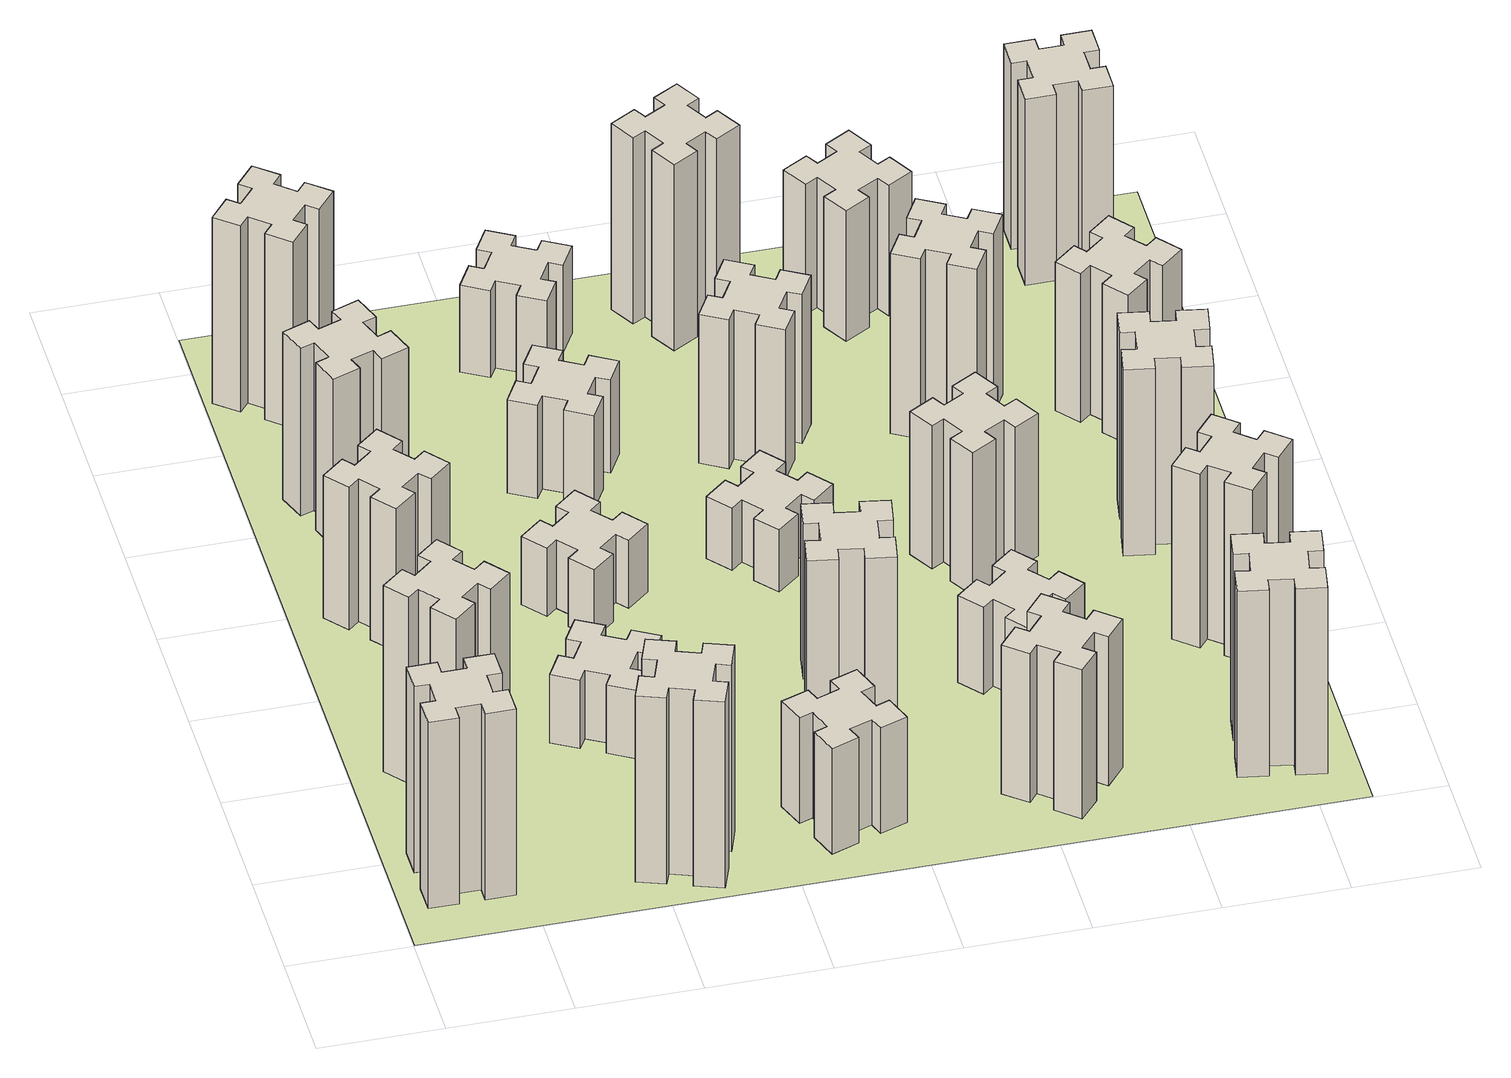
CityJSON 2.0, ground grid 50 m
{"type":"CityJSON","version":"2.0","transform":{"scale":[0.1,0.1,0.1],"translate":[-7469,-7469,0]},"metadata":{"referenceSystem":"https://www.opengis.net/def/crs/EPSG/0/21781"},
"CityObjects":{
"building1":{"type":"Building","attributes":{"class":"1000","function":"1000","usage":"1000","yearOfConstruction":2016,"roofType":"1000","measuredHeight":90,"storeysAboveGround":30,"storeysBelowGround":0},"geometry":[{"type":"Solid","lod":"1","boundaries":[[[[0,1,2,3,4,5,6,7,8,9,10,11,12,13,14,15,16,17,18,19]],[[17,16,20,21]],[[16,15,22,20]],[[15,14,23,22]],[[14,13,24,23]],[[13,12,25,24]],[[12,11,26,25]],[[11,10,27,26]],[[10,9,28,27]],[[9,8,29,28]],[[8,7,30,29]],[[7,6,31,30]],[[6,5,32,31]],[[5,4,33,32]],[[4,3,34,33]],[[3,2,35,34]],[[2,1,36,35]],[[1,0,37,36]],[[0,19,38,37]],[[19,18,39,38]],[[18,17,21,39]],[[24,25,26,27,28,29,30,31,32,33,34,35,36,37,38,39,21,20,22,23]]]]}]},
"building2":{"type":"Building","attributes":{"class":"1000","function":"1000","usage":"1000","yearOfConstruction":2016,"roofType":"1000","measuredHeight":90,"storeysAboveGround":30,"storeysBelowGround":0},"geometry":[{"type":"Solid","lod":"1","boundaries":[[[[40,41,42,43,44,45,46,47,48,49,50,51,52,53,54,55,56,57,58,59]],[[57,56,60,61]],[[56,55,62,60]],[[55,54,63,62]],[[54,53,64,63]],[[53,52,65,64]],[[52,51,66,65]],[[51,50,67,66]],[[50,49,68,67]],[[49,48,69,68]],[[48,47,70,69]],[[47,46,71,70]],[[46,45,72,71]],[[45,44,73,72]],[[44,43,74,73]],[[43,42,75,74]],[[42,41,76,75]],[[41,40,77,76]],[[40,59,78,77]],[[59,58,79,78]],[[58,57,61,79]],[[64,65,66,67,68,69,70,71,72,73,74,75,76,77,78,79,61,60,62,63]]]]}]},
"building3":{"type":"Building","attributes":{"class":"1000","function":"1000","usage":"1000","yearOfConstruction":2016,"roofType":"1000","measuredHeight":69,"storeysAboveGround":30,"storeysBelowGround":0},"geometry":[{"type":"Solid","lod":"1","boundaries":[[[[80,81,82,83,84,85,86,87,88,89,90,91,92,93,94,95,96,97,98,99]],[[97,96,100,101]],[[96,95,102,100]],[[95,94,103,102]],[[94,93,104,103]],[[93,92,105,104]],[[92,91,106,105]],[[91,90,107,106]],[[90,89,108,107]],[[89,88,109,108]],[[88,87,110,109]],[[87,86,111,110]],[[86,85,112,111]],[[85,84,113,112]],[[84,83,114,113]],[[83,82,115,114]],[[82,81,116,115]],[[81,80,117,116]],[[80,99,118,117]],[[99,98,119,118]],[[98,97,101,119]],[[104,105,106,107,108,109,110,111,112,113,114,115,116,117,118,119,101,100,102,103]]]]}]},
"building4":{"type":"Building","attributes":{"class":"1000","function":"1000","usage":"1000","yearOfConstruction":2016,"roofType":"1000","measuredHeight":81,"storeysAboveGround":30,"storeysBelowGround":0},"geometry":[{"type":"Solid","lod":"1","boundaries":[[[[120,121,122,123,124,125,126,127,128,129,130,131,132,133,134,135,136,137,138,139]],[[137,136,140,141]],[[136,135,142,140]],[[135,134,143,142]],[[134,133,144,143]],[[133,132,145,144]],[[132,131,146,145]],[[131,130,147,146]],[[130,129,148,147]],[[129,128,149,148]],[[128,127,150,149]],[[127,126,151,150]],[[126,125,152,151]],[[125,124,153,152]],[[124,123,154,153]],[[123,122,155,154]],[[122,121,156,155]],[[121,120,157,156]],[[120,139,158,157]],[[139,138,159,158]],[[138,137,141,159]],[[144,145,146,147,148,149,150,151,152,153,154,155,156,157,158,159,141,140,142,143]]]]}]},
"building5":{"type":"Building","attributes":{"class":"1000","function":"1000","usage":"1000","yearOfConstruction":2016,"roofType":"1000","measuredHeight":90,"storeysAboveGround":30,"storeysBelowGround":0},"geometry":[{"type":"Solid","lod":"1","boundaries":[[[[160,161,162,163,164,165,166,167,168,169,170,171,172,173,174,175,176,177,178,179]],[[177,176,180,181]],[[176,175,182,180]],[[175,174,183,182]],[[174,173,184,183]],[[173,172,185,184]],[[172,171,186,185]],[[171,170,187,186]],[[170,169,188,187]],[[169,168,189,188]],[[168,167,190,189]],[[167,166,191,190]],[[166,165,192,191]],[[165,164,193,192]],[[164,163,194,193]],[[163,162,195,194]],[[162,161,196,195]],[[161,160,197,196]],[[160,179,198,197]],[[179,178,199,198]],[[178,177,181,199]],[[184,185,186,187,188,189,190,191,192,193,194,195,196,197,198,199,181,180,182,183]]]]}]},
"building6":{"type":"Building","attributes":{"class":"1000","function":"1000","usage":"1000","yearOfConstruction":2016,"roofType":"1000","measuredHeight":90,"storeysAboveGround":30,"storeysBelowGround":0},"geometry":[{"type":"Solid","lod":"1","boundaries":[[[[200,201,202,203,204,205,206,207,208,209,210,211,212,213,214,215,216,217,218,219]],[[217,216,220,221]],[[216,215,222,220]],[[215,214,223,222]],[[214,213,224,223]],[[213,212,225,224]],[[212,211,226,225]],[[211,210,227,226]],[[210,209,228,227]],[[209,208,229,228]],[[208,207,230,229]],[[207,206,231,230]],[[206,205,232,231]],[[205,204,233,232]],[[204,203,234,233]],[[203,202,235,234]],[[202,201,236,235]],[[201,200,237,236]],[[200,219,238,237]],[[219,218,239,238]],[[218,217,221,239]],[[224,225,226,227,228,229,230,231,232,233,234,235,236,237,238,239,221,220,222,223]]]]}]},
"building7":{"type":"Building","attributes":{"class":"1000","function":"1000","usage":"1000","yearOfConstruction":2016,"roofType":"1000","measuredHeight":33,"storeysAboveGround":30,"storeysBelowGround":0},"geometry":[{"type":"Solid","lod":"1","boundaries":[[[[240,241,242,243,244,245,246,247,248,249,250,251,252,253,254,255,256,257,258,259]],[[257,256,260,261]],[[256,255,262,260]],[[255,254,263,262]],[[254,253,264,263]],[[253,252,265,264]],[[252,251,266,265]],[[251,250,267,266]],[[250,249,268,267]],[[249,248,269,268]],[[248,247,270,269]],[[247,246,271,270]],[[246,245,272,271]],[[245,244,273,272]],[[244,243,274,273]],[[243,242,275,274]],[[242,241,276,275]],[[241,240,277,276]],[[240,259,278,277]],[[259,258,279,278]],[[258,257,261,279]],[[264,265,266,267,268,269,270,271,272,273,274,275,276,277,278,279,261,260,262,263]]]]}]},
"building8":{"type":"Building","attributes":{"class":"1000","function":"1000","usage":"1000","yearOfConstruction":2016,"roofType":"1000","measuredHeight":33,"storeysAboveGround":30,"storeysBelowGround":0},"geometry":[{"type":"Solid","lod":"1","boundaries":[[[[280,281,282,283,284,285,286,287,288,289,290,291,292,293,294,295,296,297,298,299]],[[297,296,300,301]],[[296,295,302,300]],[[295,294,303,302]],[[294,293,304,303]],[[293,292,305,304]],[[292,291,306,305]],[[291,290,307,306]],[[290,289,308,307]],[[289,288,309,308]],[[288,287,310,309]],[[287,286,311,310]],[[286,285,312,311]],[[285,284,313,312]],[[284,283,314,313]],[[283,282,315,314]],[[282,281,316,315]],[[281,280,317,316]],[[280,299,318,317]],[[299,298,319,318]],[[298,297,301,319]],[[304,305,306,307,308,309,310,311,312,313,314,315,316,317,318,319,301,300,302,303]]]]}]},
"building9":{"type":"Building","attributes":{"class":"1000","function":"1000","usage":"1000","yearOfConstruction":2016,"roofType":"1000","measuredHeight":51,"storeysAboveGround":30,"storeysBelowGround":0},"geometry":[{"type":"Solid","lod":"1","boundaries":[[[[320,321,322,323,324,325,326,327,328,329,330,331,332,333,334,335,336,337,338,339]],[[337,336,340,341]],[[336,335,342,340]],[[335,334,343,342]],[[334,333,344,343]],[[333,332,345,344]],[[332,331,346,345]],[[331,330,347,346]],[[330,329,348,347]],[[329,328,349,348]],[[328,327,350,349]],[[327,326,351,350]],[[326,325,352,351]],[[325,324,353,352]],[[324,323,354,353]],[[323,322,355,354]],[[322,321,356,355]],[[321,320,357,356]],[[320,339,358,357]],[[339,338,359,358]],[[338,337,341,359]],[[344,345,346,347,348,349,350,351,352,353,354,355,356,357,358,359,341,340,342,343]]]]}]},
"building10":{"type":"Building","attributes":{"class":"1000","function":"1000","usage":"1000","yearOfConstruction":2016,"roofType":"1000","measuredHeight":45,"storeysAboveGround":30,"storeysBelowGround":0},"geometry":[{"type":"Solid","lod":"1","boundaries":[[[[360,361,362,363,364,365,366,367,368,369,370,371,372,373,374,375,376,377,378,379]],[[377,376,380,381]],[[376,375,382,380]],[[375,374,383,382]],[[374,373,384,383]],[[373,372,385,384]],[[372,371,386,385]],[[371,370,387,386]],[[370,369,388,387]],[[369,368,389,388]],[[368,367,390,389]],[[367,366,391,390]],[[366,365,392,391]],[[365,364,393,392]],[[364,363,394,393]],[[363,362,395,394]],[[362,361,396,395]],[[361,360,397,396]],[[360,379,398,397]],[[379,378,399,398]],[[378,377,381,399]],[[384,385,386,387,388,389,390,391,392,393,394,395,396,397,398,399,381,380,382,383]]]]}]},
"building11":{"type":"Building","attributes":{"class":"1000","function":"1000","usage":"1000","yearOfConstruction":2016,"roofType":"1000","measuredHeight":42,"storeysAboveGround":30,"storeysBelowGround":0},"geometry":[{"type":"Solid","lod":"1","boundaries":[[[[400,401,402,403,404,405,406,407,408,409,410,411,412,413,414,415,416,417,418,419]],[[417,416,420,421]],[[416,415,422,420]],[[415,414,423,422]],[[414,413,424,423]],[[413,412,425,424]],[[412,411,426,425]],[[411,410,427,426]],[[410,409,428,427]],[[409,408,429,428]],[[408,407,430,429]],[[407,406,431,430]],[[406,405,432,431]],[[405,404,433,432]],[[404,403,434,433]],[[403,402,435,434]],[[402,401,436,435]],[[401,400,437,436]],[[400,419,438,437]],[[419,418,439,438]],[[418,417,421,439]],[[424,425,426,427,428,429,430,431,432,433,434,435,436,437,438,439,421,420,422,423]]]]}]},
"building12":{"type":"Building","attributes":{"class":"1000","function":"1000","usage":"1000","yearOfConstruction":2016,"roofType":"1000","measuredHeight":75,"storeysAboveGround":30,"storeysBelowGround":0},"geometry":[{"type":"Solid","lod":"1","boundaries":[[[[440,441,442,443,444,445,446,447,448,449,450,451,452,453,454,455,456,457,458,459]],[[457,456,460,461]],[[456,455,462,460]],[[455,454,463,462]],[[454,453,464,463]],[[453,452,465,464]],[[452,451,466,465]],[[451,450,467,466]],[[450,449,468,467]],[[449,448,469,468]],[[448,447,470,469]],[[447,446,471,470]],[[446,445,472,471]],[[445,444,473,472]],[[444,443,474,473]],[[443,442,475,474]],[[442,441,476,475]],[[441,440,477,476]],[[440,459,478,477]],[[459,458,479,478]],[[458,457,461,479]],[[464,465,466,467,468,469,470,471,472,473,474,475,476,477,478,479,461,460,462,463]]]]}]},
"building13":{"type":"Building","attributes":{"class":"1000","function":"1000","usage":"1000","yearOfConstruction":2016,"roofType":"1000","measuredHeight":30,"storeysAboveGround":30,"storeysBelowGround":0},"geometry":[{"type":"Solid","lod":"1","boundaries":[[[[480,481,482,483,484,485,486,487,488,489,490,491,492,493,494,495,496,497,498,499]],[[497,496,500,501]],[[496,495,502,500]],[[495,494,503,502]],[[494,493,504,503]],[[493,492,505,504]],[[492,491,506,505]],[[491,490,507,506]],[[490,489,508,507]],[[489,488,509,508]],[[488,487,510,509]],[[487,486,511,510]],[[486,485,512,511]],[[485,484,513,512]],[[484,483,514,513]],[[483,482,515,514]],[[482,481,516,515]],[[481,480,517,516]],[[480,499,518,517]],[[499,498,519,518]],[[498,497,501,519]],[[504,505,506,507,508,509,510,511,512,513,514,515,516,517,518,519,501,500,502,503]]]]}]},
"building14":{"type":"Building","attributes":{"class":"1000","function":"1000","usage":"1000","yearOfConstruction":2016,"roofType":"1000","measuredHeight":72,"storeysAboveGround":30,"storeysBelowGround":0},"geometry":[{"type":"Solid","lod":"1","boundaries":[[[[520,521,522,523,524,525,526,527,528,529,530,531,532,533,534,535,536,537,538,539]],[[537,536,540,541]],[[536,535,542,540]],[[535,534,543,542]],[[534,533,544,543]],[[533,532,545,544]],[[532,531,546,545]],[[531,530,547,546]],[[530,529,548,547]],[[529,528,549,548]],[[528,527,550,549]],[[527,526,551,550]],[[526,525,552,551]],[[525,524,553,552]],[[524,523,554,553]],[[523,522,555,554]],[[522,521,556,555]],[[521,520,557,556]],[[520,539,558,557]],[[539,538,559,558]],[[538,537,541,559]],[[544,545,546,547,548,549,550,551,552,553,554,555,556,557,558,559,541,540,542,543]]]]}]},
"building15":{"type":"Building","attributes":{"class":"1000","function":"1000","usage":"1000","yearOfConstruction":2016,"roofType":"1000","measuredHeight":72,"storeysAboveGround":30,"storeysBelowGround":0},"geometry":[{"type":"Solid","lod":"1","boundaries":[[[[560,561,562,563,564,565,566,567,568,569,570,571,572,573,574,575,576,577,578,579]],[[577,576,580,581]],[[576,575,582,580]],[[575,574,583,582]],[[574,573,584,583]],[[573,572,585,584]],[[572,571,586,585]],[[571,570,587,586]],[[570,569,588,587]],[[569,568,589,588]],[[568,567,590,589]],[[567,566,591,590]],[[566,565,592,591]],[[565,564,593,592]],[[564,563,594,593]],[[563,562,595,594]],[[562,561,596,595]],[[561,560,597,596]],[[560,579,598,597]],[[579,578,599,598]],[[578,577,581,599]],[[584,585,586,587,588,589,590,591,592,593,594,595,596,597,598,599,581,580,582,583]]]]}]},
"building16":{"type":"Building","attributes":{"class":"1000","function":"1000","usage":"1000","yearOfConstruction":2016,"roofType":"1000","measuredHeight":90,"storeysAboveGround":30,"storeysBelowGround":0},"geometry":[{"type":"Solid","lod":"1","boundaries":[[[[600,601,602,603,604,605,606,607,608,609,610,611,612,613,614,615,616,617,618,619]],[[617,616,620,621]],[[616,615,622,620]],[[615,614,623,622]],[[614,613,624,623]],[[613,612,625,624]],[[612,611,626,625]],[[611,610,627,626]],[[610,609,628,627]],[[609,608,629,628]],[[608,607,630,629]],[[607,606,631,630]],[[606,605,632,631]],[[605,604,633,632]],[[604,603,634,633]],[[603,602,635,634]],[[602,601,636,635]],[[601,600,637,636]],[[600,619,638,637]],[[619,618,639,638]],[[618,617,621,639]],[[624,625,626,627,628,629,630,631,632,633,634,635,636,637,638,639,621,620,622,623]]]]}]},
"building17":{"type":"Building","attributes":{"class":"1000","function":"1000","usage":"1000","yearOfConstruction":2016,"roofType":"1000","measuredHeight":42,"storeysAboveGround":30,"storeysBelowGround":0},"geometry":[{"type":"Solid","lod":"1","boundaries":[[[[640,641,642,643,644,645,646,647,648,649,650,651,652,653,654,655,656,657,658,659]],[[657,656,660,661]],[[656,655,662,660]],[[655,654,663,662]],[[654,653,664,663]],[[653,652,665,664]],[[652,651,666,665]],[[651,650,667,666]],[[650,649,668,667]],[[649,648,669,668]],[[648,647,670,669]],[[647,646,671,670]],[[646,645,672,671]],[[645,644,673,672]],[[644,643,674,673]],[[643,642,675,674]],[[642,641,676,675]],[[641,640,677,676]],[[640,659,678,677]],[[659,658,679,678]],[[658,657,661,679]],[[664,665,666,667,668,669,670,671,672,673,674,675,676,677,678,679,661,660,662,663]]]]}]},
"building18":{"type":"Building","attributes":{"class":"1000","function":"1000","usage":"1000","yearOfConstruction":2016,"roofType":"1000","measuredHeight":69,"storeysAboveGround":30,"storeysBelowGround":0},"geometry":[{"type":"Solid","lod":"1","boundaries":[[[[680,681,682,683,684,685,686,687,688,689,690,691,692,693,694,695,696,697,698,699]],[[697,696,700,701]],[[696,695,702,700]],[[695,694,703,702]],[[694,693,704,703]],[[693,692,705,704]],[[692,691,706,705]],[[691,690,707,706]],[[690,689,708,707]],[[689,688,709,708]],[[688,687,710,709]],[[687,686,711,710]],[[686,685,712,711]],[[685,684,713,712]],[[684,683,714,713]],[[683,682,715,714]],[[682,681,716,715]],[[681,680,717,716]],[[680,699,718,717]],[[699,698,719,718]],[[698,697,701,719]],[[704,705,706,707,708,709,710,711,712,713,714,715,716,717,718,719,701,700,702,703]]]]}]},
"building19":{"type":"Building","attributes":{"class":"1000","function":"1000","usage":"1000","yearOfConstruction":2016,"roofType":"1000","measuredHeight":87,"storeysAboveGround":30,"storeysBelowGround":0},"geometry":[{"type":"Solid","lod":"1","boundaries":[[[[720,721,722,723,724,725,726,727,728,729,730,731,732,733,734,735,736,737,738,739]],[[737,736,740,741]],[[736,735,742,740]],[[735,734,743,742]],[[734,733,744,743]],[[733,732,745,744]],[[732,731,746,745]],[[731,730,747,746]],[[730,729,748,747]],[[729,728,749,748]],[[728,727,750,749]],[[727,726,751,750]],[[726,725,752,751]],[[725,724,753,752]],[[724,723,754,753]],[[723,722,755,754]],[[722,721,756,755]],[[721,720,757,756]],[[720,739,758,757]],[[739,738,759,758]],[[738,737,741,759]],[[744,745,746,747,748,749,750,751,752,753,754,755,756,757,758,759,741,740,742,743]]]]}]},
"building20":{"type":"Building","attributes":{"class":"1000","function":"1000","usage":"1000","yearOfConstruction":2016,"roofType":"1000","measuredHeight":63,"storeysAboveGround":30,"storeysBelowGround":0},"geometry":[{"type":"Solid","lod":"1","boundaries":[[[[760,761,762,763,764,765,766,767,768,769,770,771,772,773,774,775,776,777,778,779]],[[777,776,780,781]],[[776,775,782,780]],[[775,774,783,782]],[[774,773,784,783]],[[773,772,785,784]],[[772,771,786,785]],[[771,770,787,786]],[[770,769,788,787]],[[769,768,789,788]],[[768,767,790,789]],[[767,766,791,790]],[[766,765,792,791]],[[765,764,793,792]],[[764,763,794,793]],[[763,762,795,794]],[[762,761,796,795]],[[761,760,797,796]],[[760,779,798,797]],[[779,778,799,798]],[[778,777,781,799]],[[784,785,786,787,788,789,790,791,792,793,794,795,796,797,798,799,781,780,782,783]]]]}]},
"building21":{"type":"Building","attributes":{"class":"1000","function":"1000","usage":"1000","yearOfConstruction":2016,"roofType":"1000","measuredHeight":90,"storeysAboveGround":30,"storeysBelowGround":0},"geometry":[{"type":"Solid","lod":"1","boundaries":[[[[800,801,802,803,804,805,806,807,808,809,810,811,812,813,814,815,816,817,818,819]],[[817,816,820,821]],[[816,815,822,820]],[[815,814,823,822]],[[814,813,824,823]],[[813,812,825,824]],[[812,811,826,825]],[[811,810,827,826]],[[810,809,828,827]],[[809,808,829,828]],[[808,807,830,829]],[[807,806,831,830]],[[806,805,832,831]],[[805,804,833,832]],[[804,803,834,833]],[[803,802,835,834]],[[802,801,836,835]],[[801,800,837,836]],[[800,819,838,837]],[[819,818,839,838]],[[818,817,821,839]],[[824,825,826,827,828,829,830,831,832,833,834,835,836,837,838,839,821,820,822,823]]]]}]},
"building22":{"type":"Building","attributes":{"class":"1000","function":"1000","usage":"1000","yearOfConstruction":2016,"roofType":"1000","measuredHeight":84,"storeysAboveGround":30,"storeysBelowGround":0},"geometry":[{"type":"Solid","lod":"1","boundaries":[[[[840,841,842,843,844,845,846,847,848,849,850,851,852,853,854,855,856,857,858,859]],[[857,856,860,861]],[[856,855,862,860]],[[855,854,863,862]],[[854,853,864,863]],[[853,852,865,864]],[[852,851,866,865]],[[851,850,867,866]],[[850,849,868,867]],[[849,848,869,868]],[[848,847,870,869]],[[847,846,871,870]],[[846,845,872,871]],[[845,844,873,872]],[[844,843,874,873]],[[843,842,875,874]],[[842,841,876,875]],[[841,840,877,876]],[[840,859,878,877]],[[859,858,879,878]],[[858,857,861,879]],[[864,865,866,867,868,869,870,871,872,873,874,875,876,877,878,879,861,860,862,863]]]]}]},
"building23":{"type":"Building","attributes":{"class":"1000","function":"1000","usage":"1000","yearOfConstruction":2016,"roofType":"1000","measuredHeight":90,"storeysAboveGround":30,"storeysBelowGround":0},"geometry":[{"type":"Solid","lod":"1","boundaries":[[[[880,881,882,883,884,885,886,887,888,889,890,891,892,893,894,895,896,897,898,899]],[[897,896,900,901]],[[896,895,902,900]],[[895,894,903,902]],[[894,893,904,903]],[[893,892,905,904]],[[892,891,906,905]],[[891,890,907,906]],[[890,889,908,907]],[[889,888,909,908]],[[888,887,910,909]],[[887,886,911,910]],[[886,885,912,911]],[[885,884,913,912]],[[884,883,914,913]],[[883,882,915,914]],[[882,881,916,915]],[[881,880,917,916]],[[880,899,918,917]],[[899,898,919,918]],[[898,897,901,919]],[[904,905,906,907,908,909,910,911,912,913,914,915,916,917,918,919,901,900,902,903]]]]}]},
"building24":{"type":"Building","attributes":{"class":"1000","function":"1000","usage":"1000","yearOfConstruction":2016,"roofType":"1000","measuredHeight":72,"storeysAboveGround":30,"storeysBelowGround":0},"geometry":[{"type":"Solid","lod":"1","boundaries":[[[[920,921,922,923,924,925,926,927,928,929,930,931,932,933,934,935,936,937,938,939]],[[937,936,940,941]],[[936,935,942,940]],[[935,934,943,942]],[[934,933,944,943]],[[933,932,945,944]],[[932,931,946,945]],[[931,930,947,946]],[[930,929,948,947]],[[929,928,949,948]],[[928,927,950,949]],[[927,926,951,950]],[[926,925,952,951]],[[925,924,953,952]],[[924,923,954,953]],[[923,922,955,954]],[[922,921,956,955]],[[921,920,957,956]],[[920,939,958,957]],[[939,938,959,958]],[[938,937,941,959]],[[944,945,946,947,948,949,950,951,952,953,954,955,956,957,958,959,941,940,942,943]]]]}]},
"building25":{"type":"Building","attributes":{"class":"1000","function":"1000","usage":"1000","yearOfConstruction":2016,"roofType":"1000","measuredHeight":90,"storeysAboveGround":30,"storeysBelowGround":0},"geometry":[{"type":"Solid","lod":"1","boundaries":[[[[960,961,962,963,964,965,966,967,968,969,970,971,972,973,974,975,976,977,978,979]],[[977,976,980,981]],[[976,975,982,980]],[[975,974,983,982]],[[974,973,984,983]],[[973,972,985,984]],[[972,971,986,985]],[[971,970,987,986]],[[970,969,988,987]],[[969,968,989,988]],[[968,967,990,989]],[[967,966,991,990]],[[966,965,992,991]],[[965,964,993,992]],[[964,963,994,993]],[[963,962,995,994]],[[962,961,996,995]],[[961,960,997,996]],[[960,979,998,997]],[[979,978,999,998]],[[978,977,981,999]],[[984,985,986,987,988,989,990,991,992,993,994,995,996,997,998,999,981,980,982,983]]]]}]},
"landuse1":{"type":"LandUse","attributes":{"name":"plot1","function":"1010"},"geometry":[{"type":"MultiSurface","lod":"1","boundaries":[[[1000,1001,1002,1003]]]}]}
},
"vertices":[
[165,425,0],[165,325,0],[105,325,0],[105,205,0],[225,205,0],[225,265,0],[325,265,0],[325,205,0],[445,205,0],[445,325,0],[385,325,0],[385,425,0],[445,425,0],[445,545,0],[325,545,0],[325,485,0],[225,485,0],[225,545,0],[105,545,0],[105,425,0],[225,485,900],[225,545,900],[325,485,900],[325,545,900],[445,545,900],[445,425,900],[385,425,900],[385,325,900],[445,325,900],[445,205,900],[325,205,900],[325,265,900],[225,265,900],[225,205,900],[105,205,900],[105,325,900],[165,325,900],[165,425,900],[105,425,900],[105,545,900],
[492,1048,0],[427,1124,0],[473,1163,0],[396,1255,0],[304,1178,0],[343,1132,0],[266,1067,0],[228,1113,0],[136,1036,0],[213,944,0],[259,983,0],[323,906,0],[277,868,0],[354,776,0],[446,853,0],[408,899,0],[484,963,0],[523,917,0],[615,994,0],[538,1086,0],[484,963,900],[523,917,900],[408,899,900],[446,853,900],[354,776,900],[277,868,900],[323,906,900],[259,983,900],[213,944,900],[136,1036,900],[228,1113,900],[266,1067,900],[343,1132,900],[304,1178,900],[396,1255,900],[473,1163,900],[427,1124,900],[492,1048,900],[538,1086,900],[615,994,900],
[492,1988,0],[427,2064,0],[473,2103,0],[396,2195,0],[304,2118,0],[343,2072,0],[266,2007,0],[228,2053,0],[136,1976,0],[213,1884,0],[259,1923,0],[323,1846,0],[277,1808,0],[354,1716,0],[446,1793,0],[408,1839,0],[484,1903,0],[523,1857,0],[615,1934,0],[538,2026,0],[484,1903,690],[523,1857,690],[408,1839,690],[446,1793,690],[354,1716,690],[277,1808,690],[323,1846,690],[259,1923,690],[213,1884,690],[136,1976,690],[228,2053,690],[266,2007,690],[343,2072,690],[304,2118,690],[396,2195,690],[473,2103,690],[427,2064,690],[492,1988,690],[538,2026,690],[615,1934,690],
[255,2605,0],[289,2511,0],[233,2490,0],[274,2377,0],[387,2419,0],[366,2475,0],[460,2509,0],[480,2453,0],[593,2494,0],[552,2607,0],[496,2586,0],[462,2680,0],[518,2700,0],[477,2813,0],[364,2772,0],[385,2716,0],[291,2682,0],[270,2738,0],[157,2697,0],[199,2584,0],[291,2682,810],[270,2738,810],[385,2716,810],[364,2772,810],[477,2813,810],[518,2700,810],[462,2680,810],[496,2586,810],[552,2607,810],[593,2494,810],[480,2453,810],[460,2509,810],[366,2475,810],[387,2419,810],[274,2377,810],[233,2490,810],[289,2511,810],[255,2605,810],[199,2584,810],[157,2697,810],
[1029,360,0],[995,266,0],[939,287,0],[897,174,0],[1010,133,0],[1031,189,0],[1125,155,0],[1104,99,0],[1217,57,0],[1258,170,0],[1202,191,0],[1236,285,0],[1292,264,0],[1333,377,0],[1220,418,0],[1200,362,0],[1106,396,0],[1127,452,0],[1014,493,0],[973,380,0],[1106,396,900],[1127,452,900],[1200,362,900],[1220,418,900],[1333,377,900],[1292,264,900],[1236,285,900],[1202,191,900],[1258,170,900],[1217,57,900],[1104,99,900],[1125,155,900],[1031,189,900],[1010,133,900],[897,174,900],[939,287,900],[995,266,900],[1029,360,900],[973,380,900],[1014,493,900],
[384,3387,0],[308,3452,0],[346,3498,0],[254,3575,0],[177,3483,0],[223,3444,0],[159,3368,0],[113,3406,0],[36,3314,0],[128,3237,0],[166,3283,0],[243,3219,0],[204,3173,0],[296,3096,0],[373,3188,0],[327,3226,0],[392,3303,0],[438,3264,0],[515,3356,0],[423,3433,0],[392,3303,900],[438,3264,900],[327,3226,900],[373,3188,900],[296,3096,900],[204,3173,900],[243,3219,900],[166,3283,900],[128,3237,900],[36,3314,900],[113,3406,900],[159,3368,900],[223,3444,900],[177,3483,900],[254,3575,900],[346,3498,900],[308,3452,900],[384,3387,900],[423,3433,900],[515,3356,900],
[1086,1017,0],[1136,1104,0],[1188,1074,0],[1248,1178,0],[1144,1238,0],[1114,1186,0],[1027,1236,0],[1057,1288,0],[953,1348,0],[893,1244,0],[945,1214,0],[895,1127,0],[843,1157,0],[783,1053,0],[887,993,0],[917,1045,0],[1004,995,0],[974,943,0],[1078,883,0],[1138,987,0],[1004,995,330],[974,943,330],[917,1045,330],[887,993,330],[783,1053,330],[843,1157,330],[895,1127,330],[945,1214,330],[893,1244,330],[953,1348,330],[1057,1288,330],[1027,1236,330],[1114,1186,330],[1144,1238,330],[1248,1178,330],[1188,1074,330],[1136,1104,330],[1086,1017,330],[1138,987,330],[1078,883,330],
[1083,1972,0],[1006,1907,0],[968,1953,0],[876,1876,0],[953,1784,0],[999,1823,0],[1063,1746,0],[1017,1708,0],[1094,1616,0],[1186,1693,0],[1148,1739,0],[1224,1803,0],[1263,1757,0],[1355,1834,0],[1278,1926,0],[1232,1888,0],[1167,1964,0],[1213,2003,0],[1136,2095,0],[1044,2018,0],[1167,1964,330],[1213,2003,330],[1232,1888,330],[1278,1926,330],[1355,1834,330],[1263,1757,330],[1224,1803,330],[1148,1739,330],[1186,1693,330],[1094,1616,330],[1017,1708,330],[1063,1746,330],[999,1823,330],[953,1784,330],[876,1876,330],[968,1953,330],[1006,1907,330],[1083,1972,330],[1044,2018,330],[1136,2095,330],
[1765,496,0],[1671,462,0],[1650,518,0],[1537,477,0],[1579,364,0],[1635,385,0],[1669,291,0],[1613,270,0],[1654,157,0],[1767,199,0],[1746,255,0],[1840,289,0],[1860,233,0],[1973,274,0],[1932,387,0],[1876,366,0],[1842,460,0],[1898,480,0],[1857,593,0],[1744,552,0],[1842,460,510],[1898,480,510],[1876,366,510],[1932,387,510],[1973,274,510],[1860,233,510],[1840,289,510],[1746,255,510],[1767,199,510],[1654,157,510],[1613,270,510],[1669,291,510],[1635,385,510],[1579,364,510],[1537,477,510],[1650,518,510],[1671,462,510],[1765,496,510],[1744,552,510],[1857,593,510],
[1117,2525,0],[1204,2475,0],[1174,2423,0],[1278,2363,0],[1338,2467,0],[1286,2497,0],[1336,2584,0],[1388,2554,0],[1448,2658,0],[1344,2718,0],[1314,2666,0],[1227,2716,0],[1257,2768,0],[1153,2828,0],[1093,2724,0],[1145,2694,0],[1095,2607,0],[1043,2637,0],[983,2533,0],[1087,2473,0],[1095,2607,450],[1043,2637,450],[1145,2694,450],[1093,2724,450],[1153,2828,450],[1257,2768,450],[1227,2716,450],[1314,2666,450],[1344,2718,450],[1448,2658,450],[1388,2554,450],[1336,2584,450],[1286,2497,450],[1338,2467,450],[1278,2363,450],[1174,2423,450],[1204,2475,450],[1117,2525,450],[1087,2473,450],[983,2533,450],
[1314,3406,0],[1227,3456,0],[1257,3508,0],[1153,3568,0],[1093,3464,0],[1145,3434,0],[1095,3347,0],[1043,3377,0],[983,3273,0],[1087,3213,0],[1117,3265,0],[1204,3215,0],[1174,3163,0],[1278,3103,0],[1338,3207,0],[1286,3237,0],[1336,3324,0],[1388,3294,0],[1448,3398,0],[1344,3458,0],[1336,3324,420],[1388,3294,420],[1286,3237,420],[1338,3207,420],[1278,3103,420],[1174,3163,420],[1204,3215,420],[1117,3265,420],[1087,3213,420],[983,3273,420],[1043,3377,420],[1095,3347,420],[1145,3434,420],[1093,3464,420],[1153,3568,420],[1257,3508,420],[1227,3456,420],[1314,3406,420],[1344,3458,420],[1448,3398,420],
[2055,1047,0],[2072,1145,0],[2131,1135,0],[2152,1253,0],[2034,1274,0],[2024,1215,0],[1925,1232,0],[1936,1291,0],[1817,1312,0],[1797,1194,0],[1856,1184,0],[1838,1085,0],[1779,1096,0],[1758,977,0],[1877,957,0],[1887,1016,0],[1985,998,0],[1975,939,0],[2093,918,0],[2114,1037,0],[1985,998,750],[1975,939,750],[1887,1016,750],[1877,957,750],[1758,977,750],[1779,1096,750],[1838,1085,750],[1856,1184,750],[1797,1194,750],[1817,1312,750],[1936,1291,750],[1925,1232,750],[2024,1215,750],[2034,1274,750],[2152,1253,750],[2131,1135,750],[2072,1145,750],[2055,1047,750],[2114,1037,750],[2093,918,750],
[1972,1988,0],[1907,2064,0],[1953,2103,0],[1876,2195,0],[1784,2118,0],[1823,2072,0],[1746,2007,0],[1708,2053,0],[1616,1976,0],[1693,1884,0],[1739,1923,0],[1803,1846,0],[1757,1808,0],[1834,1716,0],[1926,1793,0],[1888,1839,0],[1964,1903,0],[2003,1857,0],[2095,1934,0],[2018,2026,0],[1964,1903,300],[2003,1857,300],[1888,1839,300],[1926,1793,300],[1834,1716,300],[1757,1808,300],[1803,1846,300],[1739,1923,300],[1693,1884,300],[1616,1976,300],[1708,2053,300],[1746,2007,300],[1823,2072,300],[1784,2118,300],[1876,2195,300],[1953,2103,300],[1907,2064,300],[1972,1988,300],[2018,2026,300],[2095,1934,300],
[2486,323,0],[2563,259,0],[2524,213,0],[2616,136,0],[2693,228,0],[2647,266,0],[2712,343,0],[2758,304,0],[2835,396,0],[2743,473,0],[2704,427,0],[2628,492,0],[2666,538,0],[2574,615,0],[2497,523,0],[2543,484,0],[2479,408,0],[2433,446,0],[2356,354,0],[2448,277,0],[2479,408,720],[2433,446,720],[2543,484,720],[2497,523,720],[2574,615,720],[2666,538,720],[2628,492,720],[2704,427,720],[2743,473,720],[2835,396,720],[2758,304,720],[2712,343,720],[2647,266,720],[2693,228,720],[2616,136,720],[2524,213,720],[2563,259,720],[2486,323,720],[2448,277,720],[2356,354,720],
[2026,2497,0],[2076,2584,0],[2128,2554,0],[2188,2658,0],[2084,2718,0],[2054,2666,0],[1967,2716,0],[1997,2768,0],[1893,2828,0],[1833,2724,0],[1885,2694,0],[1835,2607,0],[1783,2637,0],[1723,2533,0],[1827,2473,0],[1857,2525,0],[1944,2475,0],[1914,2423,0],[2018,2363,0],[2078,2467,0],[1944,2475,720],[1914,2423,720],[1857,2525,720],[1827,2473,720],[1723,2533,720],[1783,2637,720],[1835,2607,720],[1885,2694,720],[1833,2724,720],[1893,2828,720],[1997,2768,720],[1967,2716,720],[2054,2666,720],[2084,2718,720],[2188,2658,720],[2128,2554,720],[2076,2584,720],[2026,2497,720],[2078,2467,720],[2018,2363,720],
[1844,3556,0],[1757,3506,0],[1727,3558,0],[1623,3498,0],[1683,3394,0],[1735,3424,0],[1785,3337,0],[1733,3307,0],[1793,3203,0],[1897,3263,0],[1867,3315,0],[1954,3365,0],[1984,3313,0],[2088,3373,0],[2028,3477,0],[1976,3447,0],[1926,3534,0],[1978,3564,0],[1918,3668,0],[1814,3608,0],[1926,3534,900],[1978,3564,900],[1976,3447,900],[2028,3477,900],[2088,3373,900],[1984,3313,900],[1954,3365,900],[1867,3315,900],[1897,3263,900],[1793,3203,900],[1733,3307,900],[1785,3337,900],[1735,3424,900],[1683,3394,900],[1623,3498,900],[1727,3558,900],[1757,3506,900],[1844,3556,900],[1814,3608,900],[1918,3668,900],
[2563,1132,0],[2486,1067,0],[2448,1113,0],[2356,1036,0],[2433,944,0],[2479,983,0],[2543,906,0],[2497,868,0],[2574,776,0],[2666,853,0],[2628,899,0],[2704,963,0],[2743,917,0],[2835,994,0],[2758,1086,0],[2712,1048,0],[2647,1124,0],[2693,1163,0],[2616,1255,0],[2524,1178,0],[2647,1124,420],[2693,1163,420],[2712,1048,420],[2758,1086,420],[2835,994,420],[2743,917,420],[2704,963,420],[2628,899,420],[2666,853,420],[2574,776,420],[2497,868,420],[2543,906,420],[2479,983,420],[2433,944,420],[2356,1036,420],[2448,1113,420],[2486,1067,420],[2563,1132,420],[2524,1178,420],[2616,1255,420],
[2475,1744,0],[2525,1657,0],[2473,1627,0],[2533,1523,0],[2637,1583,0],[2607,1635,0],[2694,1685,0],[2724,1633,0],[2828,1693,0],[2768,1797,0],[2716,1767,0],[2666,1854,0],[2718,1884,0],[2658,1988,0],[2554,1928,0],[2584,1876,0],[2497,1826,0],[2467,1878,0],[2363,1818,0],[2423,1714,0],[2497,1826,690],[2467,1878,690],[2584,1876,690],[2554,1928,690],[2658,1988,690],[2718,1884,690],[2666,1854,690],[2716,1767,690],[2768,1797,690],[2828,1693,690],[2724,1633,690],[2694,1685,690],[2607,1635,690],[2637,1583,690],[2533,1523,690],[2473,1627,690],[2525,1657,690],[2475,1744,690],[2423,1714,690],[2363,1818,690],
[2625,2694,0],[2575,2607,0],[2523,2637,0],[2463,2533,0],[2567,2473,0],[2597,2525,0],[2684,2475,0],[2654,2423,0],[2758,2363,0],[2818,2467,0],[2766,2497,0],[2816,2584,0],[2868,2554,0],[2928,2658,0],[2824,2718,0],[2794,2666,0],[2707,2716,0],[2737,2768,0],[2633,2828,0],[2573,2724,0],[2707,2716,870],[2737,2768,870],[2794,2666,870],[2824,2718,870],[2928,2658,870],[2868,2554,870],[2816,2584,870],[2766,2497,870],[2818,2467,870],[2758,2363,870],[2654,2423,870],[2684,2475,870],[2597,2525,870],[2567,2473,870],[2463,2533,870],[2523,2637,870],[2575,2607,870],[2625,2694,870],[2573,2724,870],[2633,2828,870],
[2616,3347,0],[2566,3434,0],[2618,3464,0],[2558,3568,0],[2454,3508,0],[2484,3456,0],[2397,3406,0],[2367,3458,0],[2263,3398,0],[2323,3294,0],[2375,3324,0],[2425,3237,0],[2373,3207,0],[2433,3103,0],[2537,3163,0],[2507,3215,0],[2594,3265,0],[2624,3213,0],[2728,3273,0],[2668,3377,0],[2594,3265,630],[2624,3213,630],[2507,3215,630],[2537,3163,630],[2433,3103,630],[2373,3207,630],[2425,3237,630],[2375,3324,630],[2323,3294,630],[2263,3398,630],[2367,3458,630],[2397,3406,630],[2484,3456,630],[2454,3508,630],[2558,3568,630],[2618,3464,630],[2566,3434,630],[2616,3347,630],[2668,3377,630],[2728,3273,630],
[3504,475,0],[3405,492,0],[3416,551,0],[3297,572,0],[3277,454,0],[3336,444,0],[3318,345,0],[3259,356,0],[3238,237,0],[3357,217,0],[3367,276,0],[3465,258,0],[3455,199,0],[3573,178,0],[3594,297,0],[3535,307,0],[3552,405,0],[3611,395,0],[3632,513,0],[3514,534,0],[3552,405,900],[3611,395,900],[3535,307,900],[3594,297,900],[3573,178,900],[3455,199,900],[3465,258,900],[3367,276,900],[3357,217,900],[3238,237,900],[3259,356,900],[3318,345,900],[3336,444,900],[3277,454,900],[3297,572,900],[3416,551,900],[3405,492,900],[3504,475,900],[3514,534,900],[3632,513,900],
[3487,1006,0],[3552,1083,0],[3598,1044,0],[3675,1136,0],[3583,1213,0],[3544,1167,0],[3468,1232,0],[3506,1278,0],[3414,1355,0],[3337,1263,0],[3383,1224,0],[3319,1148,0],[3273,1186,0],[3196,1094,0],[3288,1017,0],[3326,1063,0],[3403,999,0],[3364,953,0],[3456,876,0],[3533,968,0],[3403,999,840],[3364,953,840],[3326,1063,840],[3288,1017,840],[3196,1094,840],[3273,1186,840],[3319,1148,840],[3383,1224,840],[3337,1263,840],[3414,1355,840],[3506,1278,840],[3468,1232,840],[3544,1167,840],[3583,1213,840],[3675,1136,840],[3598,1044,840],[3552,1083,840],[3487,1006,840],[3533,968,840],[3456,876,840],
[3267,1656,0],[3365,1638,0],[3355,1579,0],[3473,1558,0],[3494,1677,0],[3435,1687,0],[3452,1785,0],[3511,1775,0],[3532,1893,0],[3414,1914,0],[3404,1855,0],[3305,1872,0],[3316,1931,0],[3197,1952,0],[3177,1834,0],[3236,1824,0],[3218,1725,0],[3159,1736,0],[3138,1617,0],[3257,1597,0],[3218,1725,900],[3159,1736,900],[3236,1824,900],[3177,1834,900],[3197,1952,900],[3316,1931,900],[3305,1872,900],[3404,1855,900],[3414,1914,900],[3532,1893,900],[3511,1775,900],[3452,1785,900],[3435,1687,900],[3494,1677,900],[3473,1558,900],[3355,1579,900],[3365,1638,900],[3267,1656,900],[3257,1597,900],[3138,1617,900],
[3219,2463,0],[3283,2386,0],[3237,2348,0],[3314,2256,0],[3406,2333,0],[3368,2379,0],[3444,2443,0],[3483,2397,0],[3575,2474,0],[3498,2566,0],[3452,2528,0],[3387,2604,0],[3433,2643,0],[3356,2735,0],[3264,2658,0],[3303,2612,0],[3226,2547,0],[3188,2593,0],[3096,2516,0],[3173,2424,0],[3226,2547,720],[3188,2593,720],[3303,2612,720],[3264,2658,720],[3356,2735,720],[3433,2643,720],[3387,2604,720],[3452,2528,720],[3498,2566,720],[3575,2474,720],[3483,2397,720],[3444,2443,720],[3368,2379,720],[3406,2333,720],[3314,2256,720],[3237,2348,720],[3283,2386,720],[3219,2463,720],[3173,2424,720],[3096,2516,720],
[3285,3325,0],[3385,3325,0],[3385,3265,0],[3505,3265,0],[3505,3385,0],[3445,3385,0],[3445,3485,0],[3505,3485,0],[3505,3605,0],[3385,3605,0],[3385,3545,0],[3285,3545,0],[3285,3605,0],[3165,3605,0],[3165,3485,0],[3225,3485,0],[3225,3385,0],[3165,3385,0],[3165,3265,0],[3285,3265,0],[3225,3385,900],[3165,3385,900],[3225,3485,900],[3165,3485,900],[3165,3605,900],[3285,3605,900],[3285,3545,900],[3385,3545,900],[3385,3605,900],[3505,3605,900],[3505,3485,900],[3445,3485,900],[3445,3385,900],[3505,3385,900],[3505,3265,900],[3385,3265,900],[3385,3325,900],[3285,3325,900],[3285,3265,900],[3165,3265,900],
[5,3705,0],[3705,3705,0],[3705,5,0],[5,5,0]
]}
